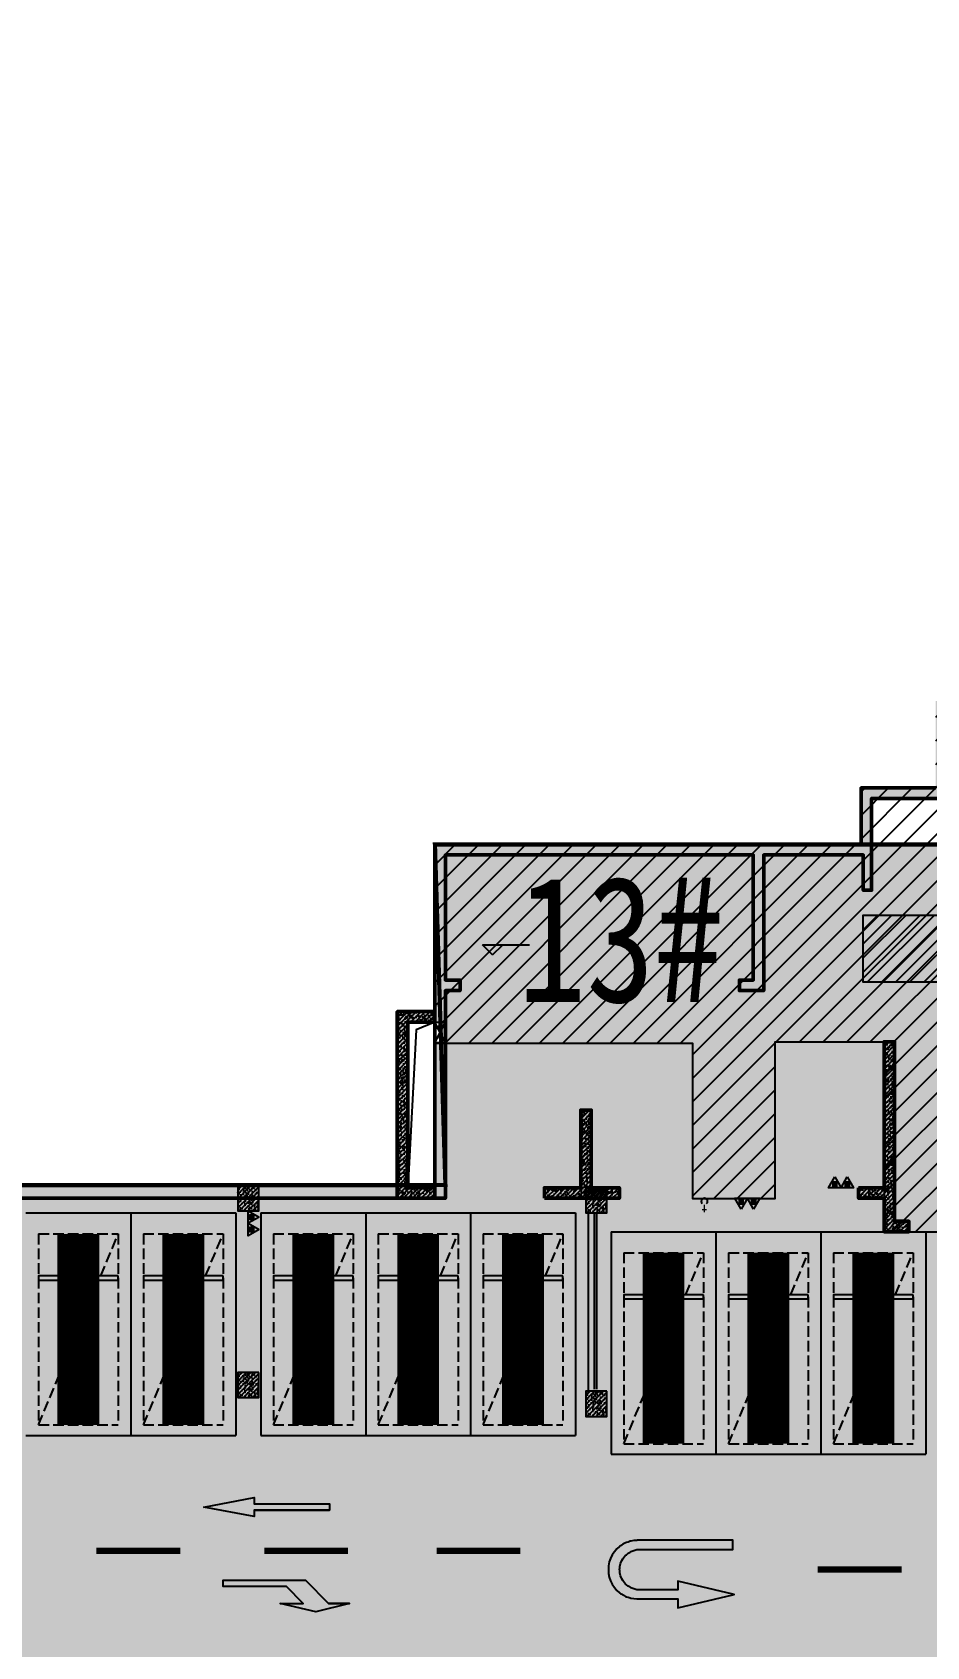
# Model space of a CAD drawing. Extents: x -1338203 to 1886333, y -530034 to 1031844.
# Drawn here: x 646806 to 668132, y 118966 to 157439 of the extents above; entities that cross this region are included whole.
import ezdxf
from ezdxf.enums import TextEntityAlignment as Align

# ---------------------------------------------------------------- set-up
doc = ezdxf.new("R2010")
doc.units = 0
doc.header["$LTSCALE"] = 1000
doc.header["$MEASUREMENT"] = 0
doc.linetypes.add('A-001-平面B2$0$__DASH', pattern=[0.35, 0.25, -0.1])
for name, color, linetype in [('0P-EQUIP-CW', 7, 'Continuous'), ('0P-PIPE-CW', 3, 'Continuous'), ('A-001-平面参照B1$0$0G-NOTE', 4, 'Continuous'), ('A-001-平面参照B1$0$A-001-平面参照B1$0$0A-E-STRS-RAIL', 163, 'Continuous'), ('A-001-平面参照B1$0$AUDIT_D_230220110243-2', 52, 'Continuous'), ('A-001-车库楼板开洞B1$0$0A-O-HOLE', 52, 'Continuous'), ('A-13-平面B1$0$0A-A-SYMB-ELEV', 150, 'Continuous'), ('A-FIRE', 7, 'Continuous'), ('p-a-regular', 5, 'Continuous'), ('S-13-柱墙B1_1$0$0S-CW-HATCH', 251, 'Continuous'), ('S-13-柱墙B1_1$0$0S-CW-HATCH-UP', 251, 'Continuous'), ('S-13-柱墙B1_1$0$0S-S-HOLE', 55, 'Continuous'), ('S001地下一墙柱$0$S001地下一墙柱$0$0S-CC-LINE', 52, 'Continuous'), ('S001地下一墙柱$0$S001地下一墙柱$0$0S-CW-HATCH', 251, 'Continuous'), ('S001地下一墙柱$0$S001地下一墙柱$0$0S-CW-HATCH-UP', 251, 'Continuous'), ('中心线', 42, 'Continuous'), ('地面指向箭头', 7, 'Continuous'), ('负一层消火栓$0$0P-EQUIP-FH', 7, 'Continuous')]:
    doc.layers.add(name, color=color, linetype=linetype)
doc.layers.add('p-a-regular-narrow', color=7, linetype='Continuous', true_color=0x9600ff)
doc.layers.add('p-h-walkable', color=7, linetype='Continuous', lineweight=70, true_color=0xf0f0f0)
doc.layers.add('S-13-柱墙B1_1$0$0S-CW-LINE', color=7, linetype='Continuous', lineweight=50)
doc.layers.add('S001地下一墙柱$0$S001地下一墙柱$0$0S-CW-LINE', color=7, linetype='Continuous', lineweight=50)
doc.styles.add('A-001-平面参照B1$0$AAD-HT', font='simhei.ttf', dxfattribs={"width": 0.6})
pattern_1 = [(45, (-566038.395, 967758.18), (-53.0330086, 53.0330086), []), (50, (-566038.4, 967758.18), (215.178055, -18.82564), [22.5, -247.5]), (355, (-566038.4, 967758.18), (-41.6254, 225.65764), [18, -198]), (100.4514, (-566020.46, 967756.61), (173.552815, 206.831863), [19.122057, -210.342634]), (46.1842, (-566038.4, 967818.18), (320.172315, -49.655704), [33.75, -371.25]), (96.6356, (-566011.7, 967814.05), (280.39881, 292.23536), [28.68309, -315.5139]), (351.1842, (-566038.4, 967818.18), (280.39858, 292.23558), [27, -297]), (21, (-566008.4, 967803.18), (179.072116, -120.785667), [22.5, -247.5]), (326, (-566008.4, 967803.18), (72.9946, 217.545014), [18, -198]), (71.4514, (-565993.47, 967793.12), (252.06679, 96.75915), [19.122057, -210.342634]), (37.5, (-566038.395, 967758.18), (3.6479566, 99.868156), [0, -195.6, 0, -201, 0, -198.75]), (7.5, (-566038.4, 967758.18), (78.920861, 118.3235136), [0, -114.6, 0, -191.1, 0, -75.75]), (327.5, (-566105.295, 967758.18), (160.146731, -6.7664615), [0, -75, 0, -234, 0, -310.5]), (317.5, (-566135.3, 967758.18), (174.955851, 30.031495), [0, -97.5, 0, -155.4, 0, -220.5])]

# ---------------------------------------------------------------- blocks, each defined once
blk = doc.blocks.new('A-001-平面参照B1')
at = {"layer": 'A-001-平面参照B1$0$A-001-平面参照B1$0$0A-E-STRS-RAIL'}
for p, q in [((-106166, -177586), (-106166, -181786)), ((-106109, -177586), (-106109, -181786))]:
    blk.add_line(p, q, dxfattribs=at)
at = {"layer": 'A-001-平面参照B1$0$AUDIT_D_230220110243-2'}
blk.add_line((-106309, -177586), (-106309, -181836), dxfattribs=at)
at = {"layer": 'A-001-平面参照B1$0$0G-NOTE', "style": 'A-001-平面参照B1$0$AAD-HT', "width": 0.8}
blk.add_text('13#', height=3000, rotation=0, dxfattribs=at).set_placement((-107985, -171059), align=Align.MIDDLE_LEFT)
blk = doc.blocks.new('负一层消火栓$0$$TwtSys$00000546')
h = blk.add_hatch()
h.set_pattern_fill('ANSI31', color=256, scale=200, style=0)
h.set_pattern_definition([(45, (-38543.802, -6670.83), (-17.67767, 17.67767), [])])
h.paths.add_polyline_path([(-65, 174), (65, 174), (65, 44), (-65, 44)])
for points in [[(0, 344), (-198, 0), (198, 0)], [(-65, 174), (65, 174), (65, 44), (-65, 44)]]:
    blk.add_lwpolyline(points, close=True)
blk = doc.blocks.new('负一层消火栓')
at = {"layer": '负一层消火栓$0$0P-EQUIP-FH', "xscale": -0.75, "yscale": 0.75, "zscale": 0.75}
for p, rotation in [((-100425, -176986), 359.999999999764), ((-100127, -176986), 359.999999999764), ((-102658, -177236), 180), ((-102360, -177236), 180), ((-114409, -177685), 270), ((-114409, -177982), 270)]:
    blk.add_blockref('负一层消火栓$0$$TwtSys$00000546', p, dxfattribs=dict(at, rotation=rotation))
blk = doc.blocks.new('A-001-车库楼板开洞B1')
at = {"layer": 'A-001-车库楼板开洞B1$0$0A-O-HOLE'}
blk.add_lwpolyline([(-109959, -173036), (-110406, -173223), (-110609, -176986)], dxfattribs=at)
blk.add_lwpolyline([(-110609, -173036), (-109959, -173036), (-109959, -176986), (-110609, -176986)], close=True, dxfattribs=at)
blk = doc.blocks.new('$TwtSys$00000320')
at = {"const_width": 20}
for points in [[(0, 0), (0, -121)], [(-37, -83), (37, -83)]]:
    blk.add_lwpolyline(points, dxfattribs=at)
blk = doc.blocks.new('A$Cee0fc4ce')
at = {"layer": '0P-PIPE-CW', "linetype": 'Continuous'}
blk.add_arc((-103534, -177311), 75, 315, 225, dxfattribs=at)
at = {"layer": '0P-EQUIP-CW', "xscale": 1.5, "yscale": -1.5, "zscale": 1.5, "rotation": 180}
blk.add_blockref('$TwtSys$00000320', (-103534, -177386), dxfattribs=at)
blk = doc.blocks.new('JTDT')
at = {"layer": 'A-FIRE'}
h = blk.add_hatch(color=251, dxfattribs=at)
h.dxf.hatch_style = 1
h.paths.add_polyline_path([(189165, 82916), (189162, 82988), (189159, 82988), (189147, 83060), (189144, 83075), (189126, 83123), (189114, 83162), (189105, 83180), (189081, 83230), (189072, 83245), (189057, 83269), (189036, 83299), (189024, 83317), (189021, 83320), (189021, 83323), (188961, 83389), (188893, 83449), (188818, 83500), (188734, 83542), (188650, 83571), (188561, 83586), (188468, 83592), (188378, 83586), (188288, 83571), (188202, 83542), (188118, 83500), (188043, 83449), (187974, 83389), (187915, 83323), (187915, 83320), (187912, 83317), (187900, 83299), (187882, 83269), (187864, 83245), (187858, 83230), (187831, 83180), (187822, 83162), (187810, 83123), (187795, 83075), (187789, 83060), (187777, 82988), (187771, 82916), (187771, 82895), (187771, 82839), (187771, 81938), (187559, 81938), (187559, 81935), (187867, 80625), (187876, 80592), (187882, 80625), (188190, 81935), (187983, 81935), (187983, 81938), (187983, 82839), (187986, 82895), (187989, 82916), (188007, 82988), (188037, 83060), (188046, 83075), (188076, 83123), (188109, 83162), (188124, 83180), (188184, 83230), (188205, 83245), (188247, 83269), (188318, 83299), (188390, 83317), (188441, 83320), (188468, 83323), (188492, 83320), (188543, 83317), (188615, 83299), (188686, 83269), (188728, 83245), (188749, 83230), (188809, 83180), (188824, 83162), (188857, 83123), (188887, 83075), (188896, 83060), (188926, 82988), (188944, 82916), (188947, 82895), (188949, 82839), (188949, 80625), (189168, 80625), (189168, 82839), (189168, 82895)])
at = {"layer": '地面指向箭头', "color": 251, "linetype": 'Continuous'}
blk.add_lwpolyline([(189165, 82916), (189162, 82988), (189159, 82988), (189147, 83060), (189144, 83075), (189126, 83123), (189114, 83162), (189105, 83180), (189081, 83230), (189072, 83245), (189057, 83269), (189036, 83299), (189024, 83317), (189021, 83320), (189021, 83323), (188961, 83389), (188893, 83449), (188818, 83500), (188734, 83542), (188650, 83571), (188561, 83586), (188468, 83592), (188378, 83586), (188288, 83571), (188202, 83542), (188118, 83500), (188043, 83449), (187974, 83389), (187915, 83323), (187915, 83320), (187912, 83317), (187900, 83299), (187882, 83269), (187864, 83245), (187858, 83230), (187831, 83180), (187822, 83162), (187810, 83123), (187795, 83075), (187789, 83060), (187777, 82988), (187771, 82916), (187771, 82895), (187771, 82839), (187771, 81938), (187559, 81938), (187559, 81935), (187867, 80625), (187876, 80592), (187882, 80625), (188190, 81935), (187983, 81935), (187983, 81938), (187983, 82839), (187986, 82895), (187989, 82916), (188007, 82988), (188037, 83060), (188046, 83075), (188076, 83123), (188109, 83162), (188124, 83180), (188184, 83230), (188205, 83245), (188247, 83269), (188318, 83299), (188390, 83317), (188441, 83320), (188468, 83323), (188492, 83320), (188543, 83317), (188615, 83299), (188686, 83269), (188728, 83245), (188749, 83230), (188809, 83180), (188824, 83162), (188857, 83123), (188887, 83075), (188896, 83060), (188926, 82988), (188944, 82916), (188947, 82895), (188949, 82839), (188949, 80625), (189168, 80625), (189168, 82839), (189168, 82895), (189165, 82916)], dxfattribs=at)
blk = doc.blocks.new('左转或右转')
at = {"layer": '地面指向箭头'}
blk.add_hatch(color=251, dxfattribs=at).paths.add_polyline_path([(3221046, 2451667), (3221247, 2450864), (3221247, 2451366), (3221799, 2451918), (3221799, 2453874), (3221648, 2453874), (3221648, 2452369), (3221247, 2451968), (3221247, 2452519)])
at = {"layer": '地面指向箭头', "color": 251}
blk.add_lwpolyline([(3221247, 2450864), (3221046, 2451667), (3221247, 2452519), (3221247, 2451968), (3221648, 2452369), (3221648, 2453874), (3221799, 2453874), (3221799, 2451918), (3221247, 2451366), (3221247, 2450864), (3221247, 2451366)], dxfattribs=at)
blk = doc.blocks.new('直行')
at = {"layer": '地面指向箭头'}
blk.add_hatch(color=251, dxfattribs=at).paths.add_polyline_path([(-29241, 4059962), (-29466, 4058762), (-29316, 4058762), (-29316, 4056961), (-29166, 4056961), (-29166, 4058762), (-29016, 4058762)])
at = {"layer": '地面指向箭头', "color": 251}
blk.add_lwpolyline([(-29316, 4058762), (-29316, 4056961), (-29316, 4058762), (-29316, 4058762), (-29466, 4058762), (-29241, 4059962), (-29016, 4058762), (-29166, 4058762), (-29166, 4056961), (-29316, 4056961), (-29316, 4056961)], dxfattribs=at)
blk = doc.blocks.new('A$C9cb663f1')
at = {"layer": '中心线', "color": 251, "const_width": 150}
for points in [[(235690, -240508), (237690, -240508)], [(239690, -240508), (241690, -240508)], [(243800, -240508), (245800, -240508)], [(252888, -240958), (254888, -240958)]]:
    blk.add_lwpolyline(points, dxfattribs=at)
at = {"layer": '地面指向箭头', "color": 251, "rotation": 90}
for name, p in [('直行', (4298211, -210226)), ('JTDT', (331487, -429426))]:
    blk.add_blockref(name, p, dxfattribs=at)
at = {"layer": '地面指向箭头', "color": 251, "linetype": 'Continuous', "rotation": 90}
blk.add_blockref('左转或右转', (2692589, -3463011), dxfattribs=at)
blk = doc.blocks.new('A-13-平面B1')
h = blk.add_hatch()
h.set_pattern_fill('ANSI31', color=253, scale=150)
h.set_pattern_definition([(45, (-2337964.98, 566082.88), (-168.379802, 168.379802), [])])
h.paths.add_polyline_path([(2890, -5040), (-1890, -5040), (-1890, -3440), (2710, -3440), (2710, -3750), (2890, -3750)])
at = {"color": 253}
blk.add_lwpolyline([(2890, -5040), (-1890, -5040), (-1890, -3440), (2710, -3440), (2710, -3750), (2890, -3750)], close=True, dxfattribs=at)
at = {"layer": 'A-13-平面B1$0$0A-A-SYMB-ELEV'}
for p, q in [((-10725, -4387), (-10965, -4147)), ((-10965, -4147), (-9845, -4147)), ((-10725, -4387), (-10485, -4147))]:
    blk.add_line(p, q, dxfattribs=at)

msp = doc.modelspace()

# ---------------------------------------------------------------- hatches: boundary and pattern name
at = {"ltscale": 0.002}
h = msp.add_hatch(dxfattribs=at)
h.set_pattern_fill('ANSI31', color=8, scale=250)
h.set_pattern_definition([(45, (321361.53, 273451.68), (-280.633, 280.633), [])])
h.paths.add_polyline_path([(656406.6, 138079.9), (656406.6, 133349.9), (662546.6, 133349.9), (662546.6, 129649.9), (664516.6, 129649.9), (664516.6, 133379.9), (667116.6, 133379.9), (667116.6, 129649.9), (667116.6, 128849.9), (673496.6, 128849.9), (673496.6, 129649.9), (695066.6, 129649.9), (695066.6, 128849.9), (701446.6, 128849.9), (701446.6, 129649.9), (716516.6, 129649.9), (716516.6, 134735.7), (714346.6, 134735.7), (714346.6, 141099.9), (712456.7, 141099.9), (712456.6, 141149.9), (709546.6, 141149.9), (709546.6, 138079.9), (707256.6, 138079.9), (707256.6, 138979.9), (704306.6, 138979.9), (704306.6, 138079.9), (701996.6, 138079.9), (701996.6, 139429.9), (700216.6, 139429.9), (700216.6, 141499.9), (696896.6, 141499.9), (696896.6, 139499.9), (694516.6, 139499.9), (694516.6, 138079.9), (684206.6, 138079.9), (684206.6, 138979.9), (681156.6, 138979.9), (681156.6, 138079.9), (674046.6, 138079.9), (674046.6, 139499.9), (671666.6, 139499.9), (671666.6, 141499.9), (668346.6, 141499.9), (668346.6, 139429.9), (666566.6, 139429.9), (666566.6, 138079.9)])
at = {"layer": 'p-h-walkable', "ltscale": 0.002}
h = msp.add_hatch(color=256, dxfattribs=at)
h.dxf.hatch_style = 1
h.paths.add_polyline_path([(633826.6, 244460.7), (640276.6, 244575.6), (640576.6, 234544.8), (645576.7, 234544.6), (645576.7, 209278.9), (732355.9, 209029), (732355.1, 235229.9), (738506.7, 235229.9), (738506.6, 268838.9), (732734.3, 268838.9), (732734.3, 272898.9), (711963.1, 272898.9), (711963.1, 278984.7), (717256.7, 278984.7), (717256.7, 284049), (733571.6, 284135.6), (733996.6, 290449.1), (739216.6, 290449.1), (739766.6, 284299.1), (754626.6, 284299.1), (755296.6, 290449.1), (760516.6, 290449.1), (760816.6, 283049.1), (760816.3, 275879.2), (775122.6, 275879.2), (776006.6, 274138.9), (776006.6, 259429.1), (778716.6, 259429.1), (778716.6, 238849.1), (783416.6, 238849.1), (783416.6, 237229.1), (782066.6, 237229.1), (782066.6, 234429.1), (779546.6, 234429.1), (779546.6, 237129.1), (773916.6, 237129.1), (773916.6, 243229.1), (764306.6, 243225.6), (764306.6, 236639.1), (760766.6, 236639.1), (760766.6, 234429.1), (758246.6, 234429.1), (758246.6, 238649.1), (762116.6, 238649.1), (762116.6, 243225.6), (748656.6, 243225.6), (748756.3, 207529.1), (800106.6, 207528.9), (800206.7, 201639.7), (812908.2, 202239.1), (812576.6, 180449.3), (744206, 180449.3), (744206, 173439), (728556.7, 173439), (728556.6, 122289.1), (746356.6, 122289.1), (750916.6, 132325.6), (842896.6, 132325.6), (843211.6, 121345.6), (839116.6, 121345.6), (839116.6, 93449.1), (864906.6, 93449.1), (864906.6, 79694), (875856.6, 74929.1), (875856.6, 65749.1), (834560.6, 65749.1), (839142.9, 28436.3), (869465.5, 32160.2), (871163.4, 18334), (873704.3, 18646.1), (877328.9, 5540.2), (761876.2, -8638.5), (761133.2, 2082.3), (764950.9, 5291.5), (763253.1, 19116.3), (799242.7, 23536.1), (793807.6, 65749.1), (750756.6, 65749.1), (751556.6, 81645.6), (636016.6, 81645.6), (636016.6, 96345.6), (629416.6, 96345.6), (629416.6, 118203.2), (622306.6, 118203.2), (622286.6, 139083.2), (644406.6, 137003.2), (644406.6, 129968.2), (656656.6, 129968.2), (656406.6, 138083.2), (712156.6, 138083.2), (711856.6, 184449.1), (581811.6, 184349.1), (581826.6, 197199.1), (585876.6, 197449.1), (585976.6, 209279), (629226.6, 209578.9), (628926.8, 236145.4), (633826.6, 236145.6)])
at = {"layer": 'S-13-柱墙B1_1$0$0S-CW-HATCH'}
h = msp.add_hatch(color=256, dxfattribs=at)
h.dxf.hatch_style = 1
h.paths.add_polyline_path([(672196.6, 137943.2), (671996.6, 137943.2), (671996.6, 137543.2), (671216.6, 137543.2), (671216.6, 137343.2), (672196.6, 137343.2)], flags=17)
h.paths.add_polyline_path([(656656.6, 130923.5), (656406.6, 130923.5), (656406.6, 129653.2), (656656.6, 129653.2)])
h.paths.add_polyline_path([(696566.6, 137943.2), (696366.6, 137943.2), (696366.6, 137343.2), (697346.6, 137343.2), (697346.6, 137543.2), (696566.6, 137543.2)], flags=17)
h.paths.add_polyline_path([(656656.6, 133353.2), (656406.6, 133353.2), (656406.6, 130923.5), (656656.6, 130923.5)])
h.paths.add_polyline_path([(656406.6, 133853.2), (656656.6, 133853.2), (656656.6, 134603.2), (657006.6, 134603.2), (657006.6, 134853.2), (656656.6, 134853.2), (656656.6, 137833.2), (663996.6, 137833.2), (663996.6, 134853.2), (663666.6, 134853.2), (663666.6, 134603.2), (664246.6, 134603.2), (664246.6, 137833.2), (666616.6, 137833.2), (666616.6, 136993.2), (666816.6, 136993.2), (666816.6, 139183.2), (668396.6, 139183.2), (668396.6, 136403.2), (668596.6, 136403.2), (668596.6, 141253.2), (671416.6, 141253.2), (671416.6, 140003.2), (671216.6, 140003.2), (671216.6, 139753.2), (671416.6, 139753.2), (671416.6, 139253.2), (671996.6, 139253.2), (671996.6, 138743.2), (672196.6, 138743.2), (672196.6, 139253.2), (673796.6, 139253.2), (673796.6, 136993.2), (673996.6, 136993.2), (673996.6, 137833.2), (676366.6, 137833.2), (676366.6, 134603.2), (676946.6, 134603.2), (676946.6, 134853.2), (676616.6, 134853.2), (676616.6, 137833.2), (682306.6, 137833.2), (682306.6, 138083.2), (674046.6, 138083.2), (674046.6, 139503.2), (671666.6, 139503.2), (671666.6, 141503.2), (668346.6, 141503.2), (668346.6, 139433.2), (666566.6, 139433.2), (666566.6, 138083.2), (656406.6, 138083.2)])
h.paths.add_polyline_path([(711846.6, 138083.2), (711846.6, 137833.2), (711906.6, 137833.2), (711906.6, 134853.2), (711556.6, 134853.2), (711556.6, 134603.2), (711906.6, 134603.2), (711906.6, 129653.2), (712156.6, 129653.2), (712156.6, 138083.2)])
h.paths.add_polyline_path([(709846.6, 137833.2), (709846.6, 138083.2), (701996.6, 138083.2), (701996.6, 139433.2), (700216.6, 139433.2), (700216.6, 141503.2), (696896.6, 141503.2), (696896.6, 139503.2), (694516.6, 139503.2), (694516.6, 138083.2), (683106.6, 138083.2), (683106.6, 137833.2), (683956.6, 137833.2), (683956.6, 134853.2), (683606.6, 134853.2), (683606.6, 134603.2), (684206.6, 134603.2), (684206.6, 137833.2), (684356.6, 137833.2), (684356.6, 134603.2), (684956.6, 134603.2), (684956.6, 134853.2), (684606.6, 134853.2), (684606.6, 137833.2), (691946.6, 137833.2), (691946.6, 134853.2), (691616.6, 134853.2), (691616.6, 134603.2), (692196.6, 134603.2), (692196.6, 137833.2), (694566.6, 137833.2), (694566.6, 136993.2), (694766.6, 136993.2), (694766.6, 139253.2), (696366.6, 139253.2), (696366.6, 138743.2), (696566.6, 138743.2), (696566.6, 139253.2), (697146.6, 139253.2), (697146.6, 139753.2), (697346.6, 139753.2), (697346.6, 140003.2), (697146.6, 140003.2), (697146.6, 141253.2), (699966.6, 141253.2), (699966.6, 136403.2), (700166.6, 136403.2), (700166.6, 139183.2), (701746.6, 139183.2), (701746.6, 136993.2), (701946.6, 136993.2), (701946.6, 137833.2), (704316.6, 137833.2), (704316.6, 134603.2), (704896.6, 134603.2), (704896.6, 134853.2), (704566.6, 134853.2), (704566.6, 137833.2), (705416.4, 137833.2), (705416.4, 138083.2), (706116.4, 138083.2), (706116.4, 137833.2)])
h = msp.add_hatch(color=256, dxfattribs=at)
h.dxf.hatch_style = 1
h.paths.add_polyline_path([(656406.6, 134103.2), (655506.6, 134103.2), (655506.6, 129653.2), (656406.6, 129653.2), (656406.6, 129903.2), (655756.6, 129903.2), (655756.6, 133853.2), (656406.6, 133853.2)])
h = msp.add_hatch(color=256, dxfattribs=at)
h.dxf.hatch_style = 1
h.paths.add_polyline_path([(666506.6, 129903.2), (666506.6, 129653.2), (667116.6, 129653.2), (667116.6, 128853.2), (667706.6, 128853.2), (667706.6, 129103.2), (667366.6, 129103.2), (667366.6, 133383.2), (667116.6, 133383.2), (667116.6, 129903.2)])
h = msp.add_hatch(color=256, dxfattribs=at)
h.dxf.hatch_style = 1
h.paths.add_polyline_path([(659016.6, 129653.2), (660806.6, 129653.2), (660806.6, 129903.2), (660131.6, 129903.2), (660131.6, 131753.2), (659881.6, 131753.2), (659881.6, 129903.2), (659016.6, 129903.2)])
at = {"layer": 'S-13-柱墙B1_1$0$0S-CW-HATCH-UP'}
h = msp.add_hatch(dxfattribs=at)
h.set_pattern_fill('钢筋混凝土', color=256, scale=30)
h.set_pattern_definition([(45, (1256980.72, 486812.57), (-53.0330086, 53.0330086), []), (50, (1256980.72, 486812.57), (215.178055, -18.82564), [22.5, -247.5]), (355, (1256980.72, 486812.57), (-41.6254, 225.65764), [18, -198]), (100.4514, (1256998.65, 486811), (173.552815, 206.83186), [19.12206, -210.342634]), (46.1842, (1256980.72, 486872.57), (320.17231, -49.6557), [33.75, -371.25]), (96.6356, (1257007.4, 486868.43), (280.39881, 292.23536), [28.68309, -315.5139]), (351.1842, (1256980.72, 486872.57), (280.39858, 292.23558), [27, -297]), (21, (1257010.72, 486857.57), (179.072116, -120.785667), [22.5, -247.5]), (326, (1257010.72, 486857.57), (72.9946, 217.545014), [18, -198]), (71.4514, (1257025.64, 486847.5), (252.06679, 96.75915), [19.12206, -210.342634]), (37.5, (1256980.72, 486812.57), (3.647957, 99.868156), [0, -195.6, 0, -201, 0, -198.75]), (7.5, (1256980.72, 486812.57), (78.920861, 118.323514), [0, -114.6, 0, -191.1, 0, -75.75]), (327.5, (1256913.82, 486812.57), (160.146731, -6.7664615), [0, -75, 0, -234, 0, -310.5]), (317.5, (1256883.82, 486812.57), (174.95585, 30.031495), [0, -97.5, 0, -155.4, 0, -220.5])])
h.paths.add_polyline_path([(672196.6, 137943.2), (671996.6, 137943.2), (671996.6, 137543.2), (671216.6, 137543.2), (671216.6, 137343.2), (672196.6, 137343.2)], flags=17)
h.paths.add_polyline_path([(656656.6, 130923.5), (656406.6, 130923.5), (656406.6, 129653.2), (656656.6, 129653.2)])
h.paths.add_polyline_path([(696566.6, 137943.2), (696366.6, 137943.2), (696366.6, 137343.2), (697346.6, 137343.2), (697346.6, 137543.2), (696566.6, 137543.2)], flags=17)
h.paths.add_polyline_path([(656406.6, 133853.2), (656656.6, 133853.2), (656656.6, 134603.2), (657006.6, 134603.2), (657006.6, 134853.2), (656656.6, 134853.2), (656656.6, 137833.2), (663996.6, 137833.2), (663996.6, 134853.2), (663666.6, 134853.2), (663666.6, 134603.2), (664246.6, 134603.2), (664246.6, 137833.2), (666616.6, 137833.2), (666616.6, 136993.2), (666816.6, 136993.2), (666816.6, 139183.2), (668396.6, 139183.2), (668396.6, 136403.2), (668596.6, 136403.2), (668596.6, 141253.2), (671416.6, 141253.2), (671416.6, 140003.2), (671216.6, 140003.2), (671216.6, 139753.2), (671416.6, 139753.2), (671416.6, 139253.2), (671996.6, 139253.2), (671996.6, 138743.2), (672196.6, 138743.2), (672196.6, 139253.2), (673796.6, 139253.2), (673796.6, 136993.2), (673996.6, 136993.2), (673996.6, 137833.2), (676366.6, 137833.2), (676366.6, 134603.2), (676946.6, 134603.2), (676946.6, 134853.2), (676616.6, 134853.2), (676616.6, 137833.2), (682306.6, 137833.2), (682306.6, 138083.2), (674046.6, 138083.2), (674046.6, 139503.2), (671666.6, 139503.2), (671666.6, 141503.2), (668346.6, 141503.2), (668346.6, 139433.2), (666566.6, 139433.2), (666566.6, 138083.2), (656406.6, 138083.2)])
h.paths.add_polyline_path([(656656.6, 133353.2), (656406.6, 133353.2), (656406.6, 130923.5), (656656.6, 130923.5)])
h.paths.add_polyline_path([(711846.6, 138083.2), (711846.6, 137833.2), (711906.6, 137833.2), (711906.6, 134853.2), (711556.6, 134853.2), (711556.6, 134603.2), (711906.6, 134603.2), (711906.6, 129653.2), (712156.6, 129653.2), (712156.6, 138083.2)])
h.paths.add_polyline_path([(709846.6, 137833.2), (709846.6, 138083.2), (701996.6, 138083.2), (701996.6, 139433.2), (700216.6, 139433.2), (700216.6, 141503.2), (696896.6, 141503.2), (696896.6, 139503.2), (694516.6, 139503.2), (694516.6, 138083.2), (683106.6, 138083.2), (683106.6, 137833.2), (683956.6, 137833.2), (683956.6, 134853.2), (683606.6, 134853.2), (683606.6, 134603.2), (684206.6, 134603.2), (684206.6, 137833.2), (684356.6, 137833.2), (684356.6, 134603.2), (684956.6, 134603.2), (684956.6, 134853.2), (684606.6, 134853.2), (684606.6, 137833.2), (691946.6, 137833.2), (691946.6, 134853.2), (691616.6, 134853.2), (691616.6, 134603.2), (692196.6, 134603.2), (692196.6, 137833.2), (694566.6, 137833.2), (694566.6, 136993.2), (694766.6, 136993.2), (694766.6, 139253.2), (696366.6, 139253.2), (696366.6, 138743.2), (696566.6, 138743.2), (696566.6, 139253.2), (697146.6, 139253.2), (697146.6, 139753.2), (697346.6, 139753.2), (697346.6, 140003.2), (697146.6, 140003.2), (697146.6, 141253.2), (699966.6, 141253.2), (699966.6, 136403.2), (700166.6, 136403.2), (700166.6, 139183.2), (701746.6, 139183.2), (701746.6, 136993.2), (701946.6, 136993.2), (701946.6, 137833.2), (704316.6, 137833.2), (704316.6, 134603.2), (704896.6, 134603.2), (704896.6, 134853.2), (704566.6, 134853.2), (704566.6, 137833.2), (705416.4, 137833.2), (705416.4, 138083.2), (706116.4, 138083.2), (706116.4, 137833.2)])
h = msp.add_hatch(dxfattribs=at)
h.set_pattern_fill('钢筋混凝土', color=256, scale=30)
h.set_pattern_definition([(45, (1256980.72, 486812.57), (-53.0330086, 53.0330086), []), (50, (1256980.72, 486812.57), (215.178055, -18.82564), [22.5, -247.5]), (355, (1256980.72, 486812.57), (-41.6254, 225.65764), [18, -198]), (100.4514, (1256998.65, 486811), (173.552815, 206.83186), [19.12206, -210.342634]), (46.1842, (1256980.72, 486872.57), (320.17231, -49.6557), [33.75, -371.25]), (96.6356, (1257007.4, 486868.43), (280.39881, 292.23536), [28.68309, -315.5139]), (351.1842, (1256980.72, 486872.57), (280.39858, 292.23558), [27, -297]), (21, (1257010.72, 486857.57), (179.072116, -120.785667), [22.5, -247.5]), (326, (1257010.72, 486857.57), (72.9946, 217.545014), [18, -198]), (71.4514, (1257025.64, 486847.5), (252.06679, 96.75915), [19.12206, -210.342634]), (37.5, (1256980.72, 486812.57), (3.647957, 99.868156), [0, -195.6, 0, -201, 0, -198.75]), (7.5, (1256980.72, 486812.57), (78.920861, 118.323514), [0, -114.6, 0, -191.1, 0, -75.75]), (327.5, (1256913.82, 486812.57), (160.146731, -6.7664615), [0, -75, 0, -234, 0, -310.5]), (317.5, (1256883.82, 486812.57), (174.95585, 30.031495), [0, -97.5, 0, -155.4, 0, -220.5])])
h.paths.add_polyline_path([(656406.6, 134103.2), (655506.6, 134103.2), (655506.6, 129653.2), (656406.6, 129653.2), (656406.6, 129903.2), (655756.6, 129903.2), (655756.6, 133853.2), (656406.6, 133853.2)])
h = msp.add_hatch(dxfattribs=at)
h.set_pattern_fill('钢筋混凝土', color=256, scale=30)
h.set_pattern_definition(pattern_1)
h.paths.add_polyline_path([(666506.6, 129903.2), (666506.6, 129653.2), (667116.6, 129653.2), (667116.6, 128853.2), (667706.6, 128853.2), (667706.6, 129103.2), (667366.6, 129103.2), (667366.6, 133383.2), (667116.6, 133383.2), (667116.6, 129903.2)])
h = msp.add_hatch(dxfattribs=at)
h.set_pattern_fill('钢筋混凝土', color=256, scale=30)
h.set_pattern_definition(pattern_1)
h.paths.add_polyline_path([(659016.6, 129653.2), (660806.6, 129653.2), (660806.6, 129903.2), (660131.6, 129903.2), (660131.6, 131753.2), (659881.6, 131753.2), (659881.6, 129903.2), (659016.6, 129903.2)])
at = {"layer": 'S001地下一墙柱$0$S001地下一墙柱$0$0S-CW-HATCH', "ltscale": 0.002}
h = msp.add_hatch(color=256, dxfattribs=at)
h.dxf.hatch_style = 1
h.paths.add_polyline_path([(642086.6, 129953.2), (656406.6, 129953.2), (656406.6, 129653.2), (642086.6, 129653.2)])
at = {"layer": 'S001地下一墙柱$0$S001地下一墙柱$0$0S-CW-HATCH'}
h = msp.add_hatch(color=256, dxfattribs=at)
h.dxf.hatch_style = 1
h.paths.add_polyline_path([(652206.6, 129953.2), (651706.6, 129953.2), (651706.6, 129353.2), (652206.6, 129353.2)])
h = msp.add_hatch(color=256, dxfattribs=at)
h.dxf.hatch_style = 1
h.paths.add_polyline_path([(660506.6, 129903.2), (660006.6, 129903.2), (660006.6, 129303.2), (660506.6, 129303.2)])
h = msp.add_hatch(color=256, dxfattribs=at)
h.dxf.hatch_style = 1
h.paths.add_polyline_path([(652206.6, 125503.2), (651706.6, 125503.2), (651706.6, 124903.2), (652206.6, 124903.2)])
h = msp.add_hatch(color=256, dxfattribs=at)
h.dxf.hatch_style = 1
h.paths.add_polyline_path([(660506.6, 125053.2), (660006.6, 125053.2), (660006.6, 124453.2), (660506.6, 124453.2)])
at = {"layer": 'S001地下一墙柱$0$S001地下一墙柱$0$0S-CW-HATCH-UP', "ltscale": 0.002}
h = msp.add_hatch(dxfattribs=at)
h.set_pattern_fill('钢筋混凝土', color=256, scale=30)
h.set_pattern_definition([(45, (-8e-05, 0.0003), (-53.033009, 53.033009), []), (50, (-8e-05, 0.0003), (215.178055, -18.82564), [22.5, -247.5]), (355, (-8e-05, 0.0003), (-41.6254, 225.65764), [18, -198]), (100.4514, (17.93, -1.57), (173.552815, 206.83186), [19.12206, -210.342634]), (46.1842, (-8e-05, 60), (320.17231, -49.6557), [33.75, -371.25]), (96.6356, (26.68, 55.86), (280.39881, 292.23536), [28.68309, -315.5139]), (351.1842, (-8e-05, 60), (280.39858, 292.23558), [27, -297]), (21, (30, 45), (179.072116, -120.785667), [22.5, -247.5]), (326, (30, 45), (72.9946, 217.54501), [18, -198]), (71.4514, (44.92, 34.93), (252.06679, 96.75915), [19.12206, -210.342634]), (37.5, (-8e-05, 0.0003), (3.647957, 99.868156), [0, -195.6, 0, -201, 0, -198.75]), (7.5, (-8e-05, 0.0003), (78.920861, 118.323514), [0, -114.6, 0, -191.1, 0, -75.75]), (327.5, (-66.9, 0.0003), (160.146731, -6.766462), [0, -75, 0, -234, 0, -310.5]), (317.5, (-96.9, 0.0003), (174.95585, 30.031495), [0, -97.5, 0, -155.4, 0, -220.5])])
h.paths.add_polyline_path([(642086.6, 129953.2), (656406.6, 129953.2), (656406.6, 129653.2), (642086.6, 129653.2)])
at = {"layer": 'S001地下一墙柱$0$S001地下一墙柱$0$0S-CW-HATCH-UP'}
h = msp.add_hatch(dxfattribs=at)
h.set_pattern_fill('钢筋混凝土', color=256, scale=30)
h.set_pattern_definition([(45, (684517.34, 138904.91), (-53.03301, 53.03301), []), (50, (684517.34, 138904.91), (215.1781, -18.8256), [22.5, -247.5]), (355, (684517.34, 138904.9), (-41.6254, 225.6576), [18, -198]), (100.4514, (684535.27, 138903.34), (173.5528, 206.8319), [19.122, -210.3426]), (46.1842, (684517.34, 138964.9), (320.1723, -49.6557), [33.75, -371.25]), (96.6356, (684544.02, 138960.77), (280.3988, 292.2354), [28.683, -315.514]), (351.1842, (684517.34, 138964.9), (280.3986, 292.2356), [27, -297]), (21, (684547.34, 138949.91), (179.0721, -120.7857), [22.5, -247.5]), (326, (684547.34, 138949.9), (72.9946, 217.545), [18, -198]), (71.4514, (684562.26, 138939.84), (252.0668, 96.7591), [19.122, -210.3426]), (37.5, (684517.34, 138904.91), (3.64796, 99.86816), [0, -195.6, 0, -201, 0, -198.75]), (7.5, (684517.34, 138904.91), (78.92086, 118.3235), [0, -114.6, 0, -191.1, 0, -75.75]), (327.5, (684450.44, 138904.91), (160.14673, -6.76646), [0, -75, 0, -234, 0, -310.5]), (317.5, (684420.44, 138904.91), (174.95585, 30.0315), [0, -97.5, 0, -155.4, 0, -220.5])])
h.paths.add_polyline_path([(652206.6, 129953.2), (651706.6, 129953.2), (651706.6, 129353.2), (652206.6, 129353.2)])
h = msp.add_hatch(dxfattribs=at)
h.set_pattern_fill('钢筋混凝土', color=256, scale=30)
h.set_pattern_definition([(45, (692817.34, 138854.91), (-53.03301, 53.03301), []), (50, (692817.34, 138854.91), (215.1781, -18.8256), [22.5, -247.5]), (355, (692817.34, 138854.9), (-41.6254, 225.6576), [18, -198]), (100.4514, (692835.27, 138853.34), (173.5528, 206.8319), [19.122, -210.3426]), (46.1842, (692817.34, 138914.9), (320.1723, -49.6557), [33.75, -371.25]), (96.6356, (692844.02, 138910.77), (280.3988, 292.2354), [28.683, -315.514]), (351.1842, (692817.34, 138914.9), (280.3986, 292.2356), [27, -297]), (21, (692847.34, 138899.91), (179.0721, -120.7857), [22.5, -247.5]), (326, (692847.34, 138899.9), (72.9946, 217.545), [18, -198]), (71.4514, (692862.26, 138889.84), (252.0668, 96.7591), [19.122, -210.3426]), (37.5, (692817.34, 138854.91), (3.64796, 99.86816), [0, -195.6, 0, -201, 0, -198.75]), (7.5, (692817.34, 138854.91), (78.92086, 118.3235), [0, -114.6, 0, -191.1, 0, -75.75]), (327.5, (692750.44, 138854.91), (160.14673, -6.76646), [0, -75, 0, -234, 0, -310.5]), (317.5, (692720.44, 138854.91), (174.95585, 30.0315), [0, -97.5, 0, -155.4, 0, -220.5])])
h.paths.add_polyline_path([(660506.6, 129903.2), (660006.6, 129903.2), (660006.6, 129303.2), (660506.6, 129303.2)])
h = msp.add_hatch(dxfattribs=at)
h.set_pattern_fill('钢筋混凝土', color=256, scale=30)
h.set_pattern_definition([(45, (684517.34, 134454.91), (-53.03301, 53.03301), []), (50, (684517.34, 134454.91), (215.1781, -18.8256), [22.5, -247.5]), (355, (684517.34, 134454.9), (-41.6254, 225.6576), [18, -198]), (100.4514, (684535.27, 134453.34), (173.5528, 206.8319), [19.122, -210.3426]), (46.1842, (684517.34, 134514.9), (320.1723, -49.6557), [33.75, -371.25]), (96.6356, (684544.02, 134510.77), (280.3988, 292.2354), [28.683, -315.514]), (351.1842, (684517.34, 134514.9), (280.3986, 292.2356), [27, -297]), (21, (684547.34, 134499.91), (179.0721, -120.7857), [22.5, -247.5]), (326, (684547.34, 134499.9), (72.9946, 217.545), [18, -198]), (71.4514, (684562.26, 134489.84), (252.0668, 96.7591), [19.122, -210.3426]), (37.5, (684517.34, 134454.91), (3.64796, 99.86816), [0, -195.6, 0, -201, 0, -198.75]), (7.5, (684517.34, 134454.91), (78.92086, 118.3235), [0, -114.6, 0, -191.1, 0, -75.75]), (327.5, (684450.44, 134454.91), (160.14673, -6.76646), [0, -75, 0, -234, 0, -310.5]), (317.5, (684420.44, 134454.91), (174.95585, 30.0315), [0, -97.5, 0, -155.4, 0, -220.5])])
h.paths.add_polyline_path([(652206.6, 125503.2), (651706.6, 125503.2), (651706.6, 124903.2), (652206.6, 124903.2)])
h = msp.add_hatch(dxfattribs=at)
h.set_pattern_fill('钢筋混凝土', color=256, scale=30)
h.set_pattern_definition([(45, (692817.34, 134004.91), (-53.03301, 53.03301), []), (50, (692817.34, 134004.91), (215.1781, -18.8256), [22.5, -247.5]), (355, (692817.34, 134004.9), (-41.6254, 225.6576), [18, -198]), (100.4514, (692835.27, 134003.34), (173.5528, 206.8319), [19.122, -210.3426]), (46.1842, (692817.34, 134064.9), (320.1723, -49.6557), [33.75, -371.25]), (96.6356, (692844.02, 134060.77), (280.3988, 292.2354), [28.683, -315.514]), (351.1842, (692817.34, 134064.9), (280.3986, 292.2356), [27, -297]), (21, (692847.34, 134049.91), (179.0721, -120.7857), [22.5, -247.5]), (326, (692847.34, 134049.9), (72.9946, 217.545), [18, -198]), (71.4514, (692862.26, 134039.84), (252.0668, 96.7591), [19.122, -210.3426]), (37.5, (692817.34, 134004.91), (3.64796, 99.86816), [0, -195.6, 0, -201, 0, -198.75]), (7.5, (692817.34, 134004.91), (78.92086, 118.3235), [0, -114.6, 0, -191.1, 0, -75.75]), (327.5, (692750.44, 134004.91), (160.14673, -6.76646), [0, -75, 0, -234, 0, -310.5]), (317.5, (692720.44, 134004.91), (174.95585, 30.0315), [0, -97.5, 0, -155.4, 0, -220.5])])
h.paths.add_polyline_path([(660506.6, 125053.2), (660006.6, 125053.2), (660006.6, 124453.2), (660506.6, 124453.2)])

# ---------------------------------------------------------------- linework, layer by layer
for p, q in [((646656.5, 129303.1), (649156.5, 129303.1)), ((649156.5, 129303.1), (649156.5, 124003.1)), ((649156.5, 129303.1), (651656.5, 129303.1)), ((649156.5, 129303.1), (649156.5, 124003.1)), ((651656.5, 129303.1), (651656.5, 124003.1)), ((652256.5, 129303.1), (652256.5, 124003.1)), ((652256.5, 129303.1), (654756.5, 129303.1)), ((654756.5, 129303.1), (654756.5, 124003.1)), ((654756.5, 129303.1), (654756.5, 124003.1)), ((654756.5, 129303.1), (657256.5, 129303.1)), ((657256.5, 129303.1), (657256.5, 124003.1)), ((657256.5, 129303.1), (659756.5, 129303.1)), ((657256.5, 129303.1), (657256.5, 124003.1)), ((659756.5, 129303.1), (659756.5, 124003.1)), ((660606.5, 128853.1), (660606.5, 123553.1)), ((660606.5, 128853.1), (663106.5, 128853.1)), ((663106.5, 128853.1), (663106.5, 123553.1)), ((663106.5, 128853.1), (663106.5, 123553.1)), ((663106.5, 128853.1), (665606.5, 128853.1)), ((665606.5, 128853.1), (665606.5, 123553.1)), ((665606.5, 128853.1), (668106.5, 128853.1)), ((665606.5, 128853.1), (665606.5, 123553.1)), ((668106.5, 128853.1), (668106.5, 123553.1)), ((646656.5, 124003.1), (649156.5, 124003.1)), ((649156.5, 124003.1), (651656.5, 124003.1)), ((652256.5, 124003.1), (654756.5, 124003.1)), ((654756.5, 124003.1), (657256.5, 124003.1)), ((657256.5, 124003.1), (659756.5, 124003.1)), ((660606.5, 123553.1), (663106.5, 123553.1)), ((663106.5, 123553.1), (665606.5, 123553.1)), ((665606.5, 123553.1), (668106.5, 123553.1))]:
    msp.add_line(p, q)
at = {"linetype": 'A-001-平面B2$0$__DASH'}
for p, q in [((646956.5, 128803.1), (648856.5, 128803.1)), ((646956.5, 128803.1), (646956.5, 124253.1)), ((648856.5, 128803.1), (648856.5, 124253.1)), ((649456.5, 128803.1), (651356.5, 128803.1)), ((649456.5, 128803.1), (649456.5, 124253.1)), ((651356.5, 128803.1), (651356.5, 124253.1)), ((652556.5, 128803.1), (654456.5, 128803.1)), ((652556.5, 128803.1), (652556.5, 124253.1)), ((654456.5, 128803.1), (654456.5, 124253.1)), ((655056.5, 128803.1), (656956.5, 128803.1)), ((655056.5, 128803.1), (655056.5, 124253.1)), ((656956.5, 128803.1), (656956.5, 124253.1)), ((657556.5, 128803.1), (659456.5, 128803.1)), ((657556.5, 128803.1), (657556.5, 124253.1)), ((659456.5, 128803.1), (659456.5, 124253.1)), ((660906.5, 128353.1), (662806.5, 128353.1)), ((660906.5, 128353.1), (660906.5, 123803.1)), ((662806.5, 128353.1), (662806.5, 123803.1)), ((663406.5, 128353.1), (665306.5, 128353.1)), ((663406.5, 128353.1), (663406.5, 123803.1)), ((665306.5, 128353.1), (665306.5, 123803.1)), ((665906.5, 128353.1), (667806.5, 128353.1)), ((665906.5, 128353.1), (665906.5, 123803.1)), ((667806.5, 128353.1), (667806.5, 123803.1)), ((646956.5, 124253.1), (648856.5, 124253.1)), ((649456.5, 124253.1), (651356.5, 124253.1)), ((652556.5, 124253.1), (654456.5, 124253.1)), ((655056.5, 124253.1), (656956.5, 124253.1)), ((657556.5, 124253.1), (659456.5, 124253.1)), ((660906.5, 123803.1), (662806.5, 123803.1)), ((663406.5, 123803.1), (665306.5, 123803.1)), ((665906.5, 123803.1), (667806.5, 123803.1))]:
    msp.add_line(p, q, dxfattribs=at)
at = {"color": 3, "flags": 128}
for points in [[(668346.6, 139429.9), (666566.6, 139429.9), (666566.6, 138079.9), (656406.6, 138079.9)], [(656406.6, 138079.9), (656406.6, 133349.9), (662546.6, 133349.9), (662546.6, 129649.9), (664516.6, 129649.9), (664516.6, 133379.9), (667116.6, 133379.9), (667116.6, 129649.9), (667116.6, 128849.9), (673496.6, 128849.9)]]:
    msp.add_lwpolyline(points, dxfattribs=at)
at = {"linetype": 'A-001-平面B2$0$__DASH'}
for points in [[(646956.5, 124253.1), (648856.5, 128803.1)], [(649456.5, 124253.1), (651356.5, 128803.1)], [(652556.5, 124253.1), (654456.5, 128803.1)], [(655056.5, 124253.1), (656956.5, 128803.1)], [(657556.5, 124253.1), (659456.5, 128803.1)], [(660906.5, 123803.1), (662806.5, 128353.1)], [(663406.5, 123803.1), (665306.5, 128353.1)], [(665906.5, 123803.1), (667806.5, 128353.1)]]:
    msp.add_lwpolyline(points, dxfattribs=at)
for points in [[(648856.5, 127803.1), (646956.5, 127803.1), (646956.5, 127703.1), (648856.5, 127703.1)], [(651356.5, 127803.1), (649456.5, 127803.1), (649456.5, 127703.1), (651356.5, 127703.1)], [(654456.5, 127803.1), (652556.5, 127803.1), (652556.5, 127703.1), (654456.5, 127703.1)], [(656956.5, 127803.1), (655056.5, 127803.1), (655056.5, 127703.1), (656956.5, 127703.1)], [(659456.5, 127803.1), (657556.5, 127803.1), (657556.5, 127703.1), (659456.5, 127703.1)], [(662806.5, 127353.1), (660906.5, 127353.1), (660906.5, 127253.1), (662806.5, 127253.1)], [(665306.5, 127353.1), (663406.5, 127353.1), (663406.5, 127253.1), (665306.5, 127253.1)], [(667806.5, 127353.1), (665906.5, 127353.1), (665906.5, 127253.1), (667806.5, 127253.1)]]:
    msp.add_lwpolyline(points, close=True)
at = {"layer": 'p-a-regular', "ltscale": 0.002, "const_width": 1000}
for points in [[(650406.5, 124253.1), (650406.5, 128803.1)], [(653506.5, 124253.1), (653506.5, 128803.1)], [(656006.5, 124253.1), (656006.5, 128803.1)], [(658506.5, 124253.1), (658506.5, 128803.1)], [(661856.5, 123803.1), (661856.5, 128353.1)], [(666856.5, 123803.1), (666856.5, 128353.1)]]:
    msp.add_lwpolyline(points, dxfattribs=at)
at = {"layer": 'p-a-regular-narrow', "ltscale": 0.002, "const_width": 1000}
for points in [[(647906.5, 124253.1), (647906.5, 128803.1)], [(664356.5, 123803.1), (664356.5, 128353.1)]]:
    msp.add_lwpolyline(points, dxfattribs=at)
at = {"layer": 'p-h-walkable', "ltscale": 0.002, "const_width": 100}
msp.add_lwpolyline([(877328.9, 5540.2), (761876.2, -8638.5), (761133.2, 2082.3), (764950.9, 5291.5), (763253.1, 19116.3), (799242.7, 23536.1), (793807.6, 65749.1), (750756.6, 65749.1), (751556.6, 81645.6), (636016.6, 81645.6), (636016.6, 96345.6), (629416.6, 96345.6), (629416.6, 118203.2), (622306.6, 118203.2), (622286.6, 139083.2), (644406.6, 137003.2), (644406.6, 129968.2), (656656.6, 129968.2), (656406.6, 138083.2), (712156.6, 138083.2), (711856.6, 184449.1)], dxfattribs=at)
at = {"layer": 'S-13-柱墙B1_1$0$0S-CW-LINE'}
for points in [[(668396.6, 139183.2), (666816.6, 139183.2), (666816.6, 136993.2), (666616.6, 136993.2), (666616.6, 137833.2), (664246.6, 137833.2), (664246.6, 134603.2), (663666.6, 134603.2), (663666.6, 134853.2), (663996.6, 134853.2), (663996.6, 137833.2), (656656.6, 137833.2), (656656.6, 134853.2), (657006.6, 134853.2), (657006.6, 134603.2), (656656.6, 134603.2), (656656.6, 129903.2), (656656.6, 129903.2), (656656.6, 129653.2), (656406.6, 129653.2), (656406.6, 138083.2), (666566.6, 138083.2), (666566.6, 139433.2), (668346.6, 139433.2)], [(656406.6, 134103.2), (655506.6, 134103.2), (655506.6, 129653.2), (656406.6, 129653.2), (656406.6, 129903.2), (655756.6, 129903.2), (655756.6, 133853.2), (656406.6, 133853.2), (656406.6, 134103.2)]]:
    msp.add_lwpolyline(points, dxfattribs=at)
for points in [[(666506.6, 129903.2), (666506.6, 129653.2), (667116.6, 129653.2), (667116.6, 128853.2), (667706.6, 128853.2), (667706.6, 129103.2), (667366.6, 129103.2), (667366.6, 133383.2), (667116.6, 133383.2), (667116.6, 129903.2)], [(659016.6, 129653.2), (660806.6, 129653.2), (660806.6, 129903.2), (660131.6, 129903.2), (660131.6, 131753.2), (659881.6, 131753.2), (659881.6, 129903.2), (659016.6, 129903.2)]]:
    msp.add_lwpolyline(points, close=True, dxfattribs=at)
at = {"layer": 'S-13-柱墙B1_1$0$0S-S-HOLE'}
for p, q in [((656406.6, 133353.2), (656656.6, 133853.2)), ((656656.6, 133353.2), (656406.6, 133853.2))]:
    msp.add_line(p, q, dxfattribs=at)
msp.add_lwpolyline([(656406.6, 133853.2), (656656.6, 133853.2), (656656.6, 133353.2), (656406.6, 133353.2)], close=True, dxfattribs=at)
at = {"layer": 'S001地下一墙柱$0$S001地下一墙柱$0$0S-CC-LINE'}
for points in [[(652206.6, 129953.2), (651706.6, 129953.2), (651706.6, 129353.2), (652206.6, 129353.2)], [(660506.6, 129903.2), (660006.6, 129903.2), (660006.6, 129303.2), (660506.6, 129303.2)], [(652206.6, 125503.2), (651706.6, 125503.2), (651706.6, 124903.2), (652206.6, 124903.2)], [(660506.6, 125053.2), (660006.6, 125053.2), (660006.6, 124453.2), (660506.6, 124453.2)]]:
    msp.add_lwpolyline(points, close=True, dxfattribs=at)
at = {"layer": 'S001地下一墙柱$0$S001地下一墙柱$0$0S-CW-LINE', "ltscale": 0.002}
msp.add_lwpolyline([(642086.6, 129953.2), (656406.6, 129953.2), (656406.6, 129653.2), (642086.6, 129653.2)], close=True, dxfattribs=at)

# ---------------------------------------------------------------- block references
for name, p in [('A-001-平面参照B1', (766365.4, 306889.1)), ('A$Cee0fc4ce', (766365.5, 306889.1))]:
    msp.add_blockref(name, p)
at = {"ltscale": 0.002}
for name, p in [('负一层消火栓', (766365.4, 306889.1)), ('A-001-车库楼板开洞B1', (766365.4, 306889.1)), ('A$C9cb663f1', (412646.2, 361761.3)), ('A-13-平面B1', (668506.6, 139843.2))]:
    msp.add_blockref(name, p, dxfattribs=at)

doc.saveas('drawing.dxf')
